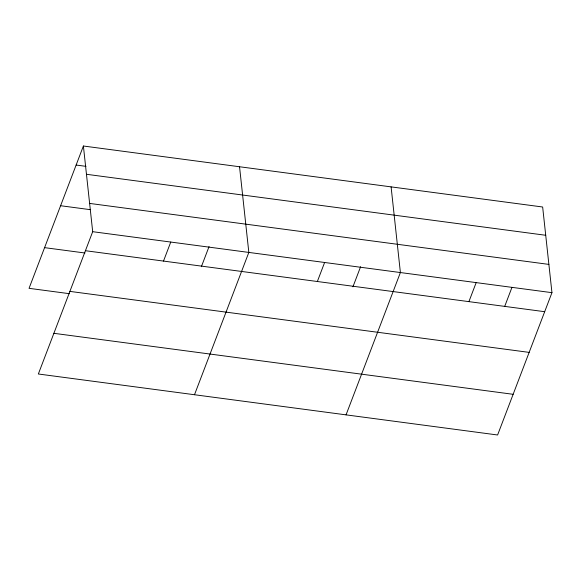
<?xml version="1.0" encoding="UTF-8"?>
<svg xmlns="http://www.w3.org/2000/svg" width="581" height="581" viewBox="0 0 581 581"><rect width="100%" height="100%" fill="white"/><g stroke="black" fill="none" stroke-linecap="round" stroke-linejoin="round"><path stroke-width="0.87" d="M83.395 146.013L92.691 231.688L38.346 373.997L497.605 434.987L551.95 292.671L542.654 207.003L83.395 146.013L29.05 288.329L69.437 293.688M163.501 261.08L170.763 242.052M201.375 266.701L209.058 246.576M194.497 394.731L248.835 252.423L239.539 166.747M317.349 281.509L324.619 262.489M352.928 286.825L360.612 266.708M346.051 414.863L400.396 272.547L391.1 186.879M468.911 301.633L476.173 282.613M504.809 306.114L511.846 287.668M76.126 165.04L86.003 166.348M86.46 174.285L545.719 235.276M89.619 203.415L548.885 264.399M60.591 205.725L90.208 209.654M92.691 231.688L551.95 292.671M85.429 250.709L544.688 311.699M44.584 247.644L84.971 253.004M69.887 291.393L529.153 352.384M53.88 333.312L513.139 394.303"/></g></svg>
